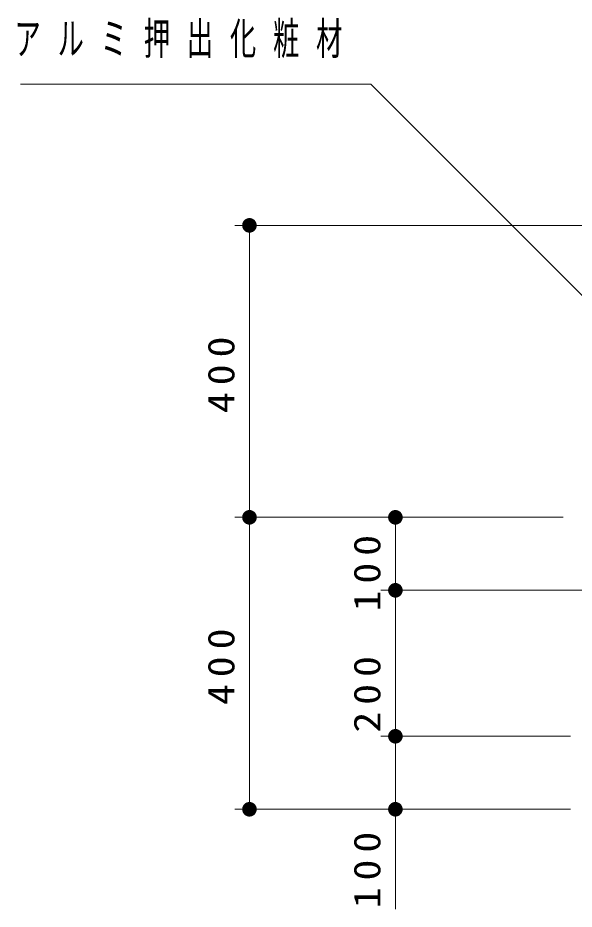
# Model space of a CAD drawing. Units: millimetres on the paper, scale 1:20. Extents: x -365 to 0, y 0 to 257.
# Drawn here: x -155.7 to -117.6, y 84.5 to 145.6 of the extents above; entities that cross this region are included whole.
import ezdxf

# ---------------------------------------------------------------- set-up
doc = ezdxf.new("R2010")
doc.units = ezdxf.units.MM
doc.layers.add('LY_1', color=7, linetype='Continuous', lineweight=25)
doc.styles.add('ＭＳ ゴシック', font='')
doc.styles.get('ＭＳ ゴシック').set_extended_font_data('MS Gothic')

# ---------------------------------------------------------------- blocks, each defined once
blk = doc.blocks.new('filled_dot')
at = {"color": 0, "linetype": 'Continuous', "lineweight": -2, "const_width": 1.25}
blk.add_lwpolyline([(-0.625, 0, 1), (0.625, 0, 1)], format="xyb", close=True, dxfattribs=at)

msp = doc.modelspace()

# ---------------------------------------------------------------- linework, layer by layer
at = {"layer": 'LY_1', "lineweight": 13}
for p, q in [((-116.375, 131.353), (-140.875, 131.353)), ((-139.875, 111.353), (-139.875, 131.353)), ((-118.375, 111.353), (-140.875, 111.353)), ((-139.875, 91.353), (-139.875, 111.353)), ((-118.375, 111.353), (-130.875, 111.353)), ((-129.875, 106.353), (-129.875, 111.353)), ((-115.375, 106.353), (-130.875, 106.353)), ((-129.875, 96.353), (-129.875, 106.353)), ((-117.875, 96.353), (-130.875, 96.353)), ((-129.875, 84.51), (-129.875, 96.353)), ((-117.875, 91.353), (-140.875, 91.353))]:
    msp.add_line(p, q, dxfattribs=at)
msp.add_lwpolyline([(-108.625, 118.106), (-131.548, 141.029), (-155.552, 141.029)], dxfattribs=at)

# ---------------------------------------------------------------- block references
at = {"layer": 'LY_1', "lineweight": 13, "xscale": 0.4, "yscale": 0.4}
for p, rotation in [((-139.875, 131.353), 270), ((-139.875, 111.353), 270), ((-129.875, 111.353), 270), ((-129.875, 106.353), 90), ((-129.875, 106.353), 270), ((-129.875, 96.353), 90), ((-129.875, 96.353), 270), ((-139.875, 91.353), 90), ((-129.875, 91.353), 90)]:
    msp.add_blockref('filled_dot', p, dxfattribs=dict(at, rotation=rotation))

# ---------------------------------------------------------------- texts
at = {"layer": 'LY_1', "insert": (-155.969, 144.029), "char_height": 2.199, "attachment_point": 4, "style": 'ＭＳ ゴシック'}
msp.add_mtext('\\T1.64;\\W0.6;アルミ押出化粧材', dxfattribs=at)
at = {"layer": 'LY_1', "char_height": 1.833, "attachment_point": 8, "rotation": 90, "style": 'ＭＳ ゴシック'}
for s, insert in [('\\T1.33;\\W1.15;400', (-140.875, 121.353)), ('\\T1.33;\\W1.15;100', (-130.875, 107.762)), ('\\T1.33;\\W1.15;400', (-140.875, 101.353)), ('\\T1.33;\\W1.15;200', (-130.875, 99.461)), ('\\T1.33;\\W1.15;100', (-130.875, 87.426))]:
    msp.add_mtext(s, dxfattribs=dict(at, insert=insert))

doc.saveas('drawing.dxf')
